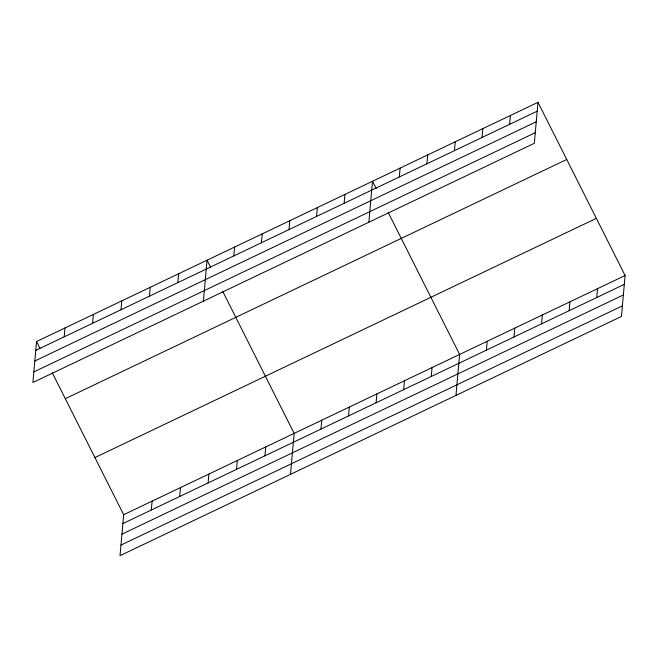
<?xml version="1.0" encoding="UTF-8"?>
<svg xmlns="http://www.w3.org/2000/svg" width="658" height="658" viewBox="0 0 658 658"><rect width="100%" height="100%" fill="white"/><g stroke="black" fill="none" stroke-linecap="round" stroke-linejoin="round"><path stroke-width="0.99" d="M36.56 341.535L32.9 382.495L534.329 143.288L537.989 102.319L36.56 341.535L40.146 348.674M64.18 336.847L64.969 327.98M92.597 323.292L93.387 314.425M121.006 309.737L121.796 300.87M52.278 372.79L123.671 514.712L120.011 555.681L621.44 316.465L625.1 275.505L537.989 102.319M149.424 296.182L150.213 287.307M151.291 510.032L152.08 501.157M177.841 282.627L178.631 273.753M179.708 496.477L180.498 487.603M203.388 301.167L207.04 260.198L210.634 267.345M208.117 482.923L208.907 474.048M233.829 255.913L234.618 247.046M236.535 469.368L237.324 460.493M261.407 242.761L262.205 233.886M264.952 455.813L265.742 446.938M288.985 229.601L289.783 220.726M290.499 474.352L294.151 433.383L222.766 291.453M316.564 216.441L317.362 207.574M320.94 429.098L321.737 420.223M344.142 203.289L344.94 194.414M348.518 415.938L349.316 407.072M368.858 222.223L372.518 181.263L376.113 188.402M376.096 402.786L376.894 393.912M399.299 176.977L400.097 168.103M403.675 389.626L404.473 380.752M426.886 163.817L427.675 154.943M431.253 376.466L432.051 367.6M454.464 150.657L455.254 141.791M455.969 395.409L459.629 354.44L388.236 212.518M482.043 137.506L482.832 128.631M486.418 350.155L487.208 341.288M509.621 124.346L510.411 115.479M513.997 337.003L514.786 328.128M541.575 323.843L542.365 314.968M569.154 310.683L569.943 301.816M596.732 297.531L597.522 288.656M35.762 350.401L537.199 111.186M34.816 360.995L536.254 121.779M33.846 371.91L535.275 132.694M65.306 398.682L566.735 159.466M94.916 457.565L596.354 218.349M123.671 514.712L625.1 275.505M122.873 523.587L624.31 284.371M121.927 534.181L623.365 294.965M120.957 545.087L622.386 305.871"/></g></svg>
